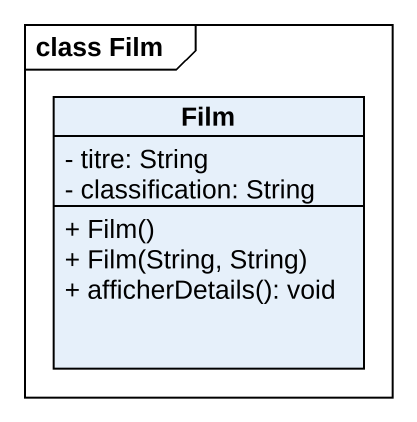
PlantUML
@startuml
mainframe class Film
hide circle
hide empty members
skinparam classAttributeIconSize 0
class Film {
  - titre: String
  - classification: String
  + Film()
  + Film(String, String)
  + afficherDetails(): void
}
@enduml
